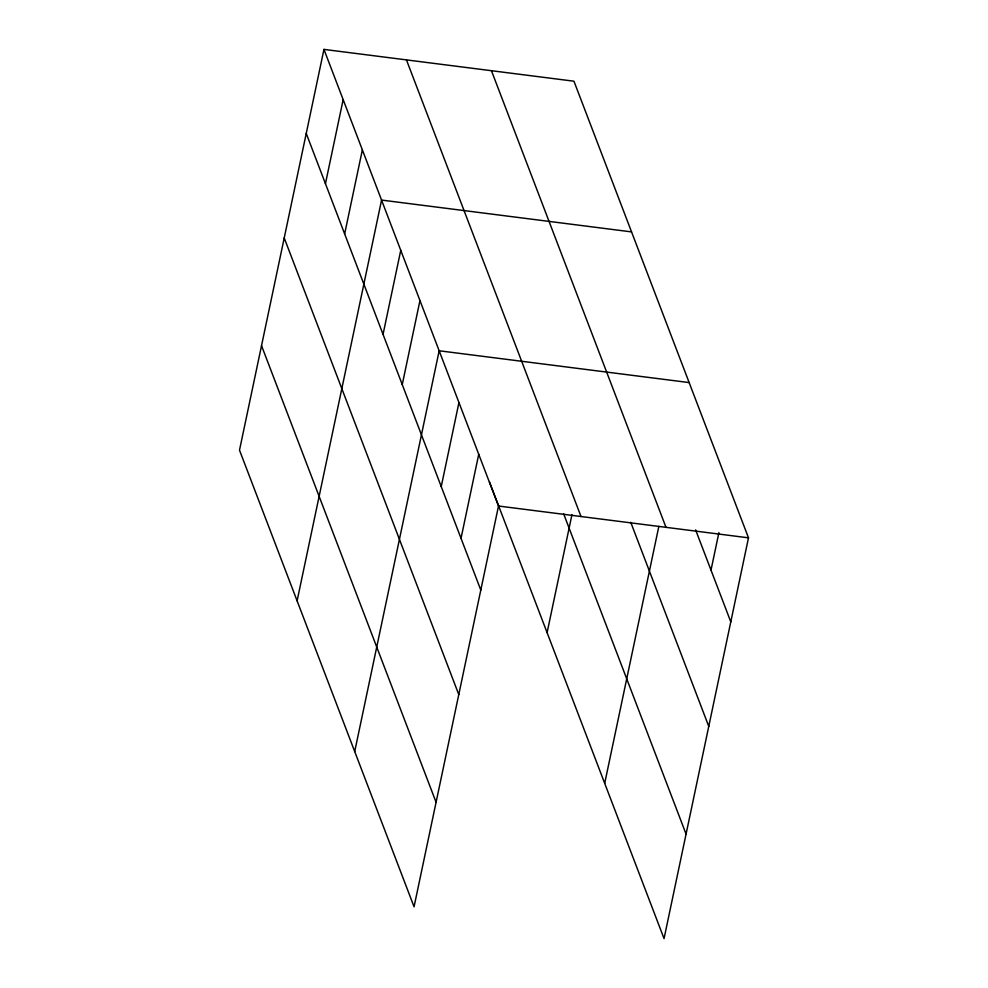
<?xml version="1.0" encoding="UTF-8"?>
<svg xmlns="http://www.w3.org/2000/svg" width="988" height="988" viewBox="0 0 988 988"><rect width="100%" height="100%" fill="white"/><g stroke="black" fill="none" stroke-linecap="round" stroke-linejoin="round"><path stroke-width="1.48" d="M323.953 49.4L239.504 450.17L414.058 906.799L498.508 506.029L323.953 49.4L573.942 81.201L748.496 537.83L664.047 938.6L489.492 481.971M325.447 183.669L343.157 99.627M344.651 233.897L362.361 149.855M297.104 600.852L381.566 200.082L631.542 231.896M383.048 334.364L400.758 250.322M402.252 384.591L419.962 300.55M354.704 751.547L439.166 350.777L689.155 382.578M441.241 486.565L458.951 402.524M461.026 538.324L478.735 454.282M547.093 632.653L571.953 514.674M604.693 783.348L658.848 526.345M711.002 570.125L718.906 532.606M498.508 506.029L748.496 537.83M695.614 529.877L730.787 621.872M491.444 70.704L665.998 527.333M630.764 522.343L708.767 726.39M406.451 59.898L581.006 516.526M563.629 513.785L686.067 834.082M306.243 133.442L480.798 590.071M284.223 237.96L458.778 694.589M261.524 345.652L436.079 802.281"/></g></svg>
